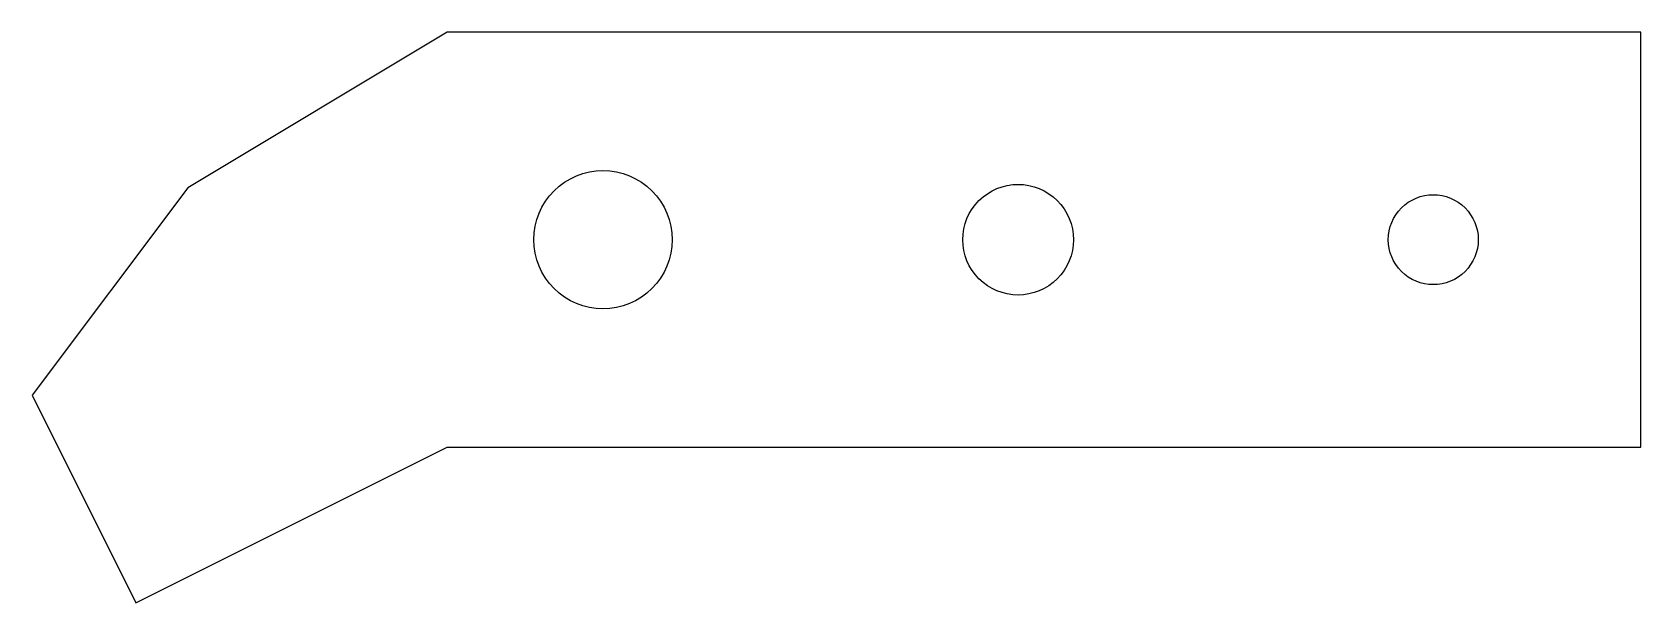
# Model space of a CAD drawing. Header units: millimetres. Extents: x -46.5 to 0, y -10.5 to 6.
import ezdxf

# ---------------------------------------------------------------- set-up
doc = ezdxf.new("R2010")
doc.units = ezdxf.units.MM

msp = doc.modelspace()

# ---------------------------------------------------------------- linework, layer by layer
at = {"layer": '08_grip_finger_R_t6.0'}
for points in [[(-46.5, -4.5), (-43.5, -10.5), (-34.5, -6), (0, -6), (0, 6), (-34.5, 6), (-42, 1.5), (-46.5, -4.5)], [(-28.0096, 0.196), (-28, 0), (-28.0096, -0.196), (-28.0384, -0.3902), (-28.0861, -0.5806), (-28.1522, -0.7654), (-28.2362, -0.9428), (-28.3371, -1.1111), (-28.454, -1.2688), (-28.5858, -1.4142), (-28.7312, -1.546), (-28.8889, -1.6629), (-29.0572, -1.7638), (-29.2346, -1.8478), (-29.4194, -1.9139), (-29.6098, -1.9616), (-29.804, -1.9904), (-30, -2), (-30.196, -1.9904), (-30.3902, -1.9616), (-30.5806, -1.9139), (-30.7654, -1.8478), (-30.9428, -1.7638), (-31.1111, -1.6629), (-31.2688, -1.546), (-31.4142, -1.4142), (-31.546, -1.2688), (-31.6629, -1.1111), (-31.7638, -0.9428), (-31.8478, -0.7654), (-31.9139, -0.5806), (-31.9616, -0.3902), (-31.9904, -0.196), (-32, 0), (-31.9904, 0.196), (-31.9616, 0.3902), (-31.9139, 0.5806), (-31.8478, 0.7654), (-31.7638, 0.9428), (-31.6629, 1.1111), (-31.546, 1.2688), (-31.4142, 1.4142), (-31.2688, 1.546), (-31.1111, 1.6629), (-30.9428, 1.7638), (-30.7654, 1.8478), (-30.5806, 1.9139), (-30.3902, 1.9616), (-30.196, 1.9904), (-30, 2), (-29.804, 1.9904), (-29.6098, 1.9616), (-29.4194, 1.9139), (-29.2346, 1.8478), (-29.0572, 1.7638), (-28.8889, 1.6629), (-28.7312, 1.546), (-28.5858, 1.4142), (-28.454, 1.2688), (-28.3371, 1.1111), (-28.2362, 0.9428), (-28.1522, 0.7654), (-28.0861, 0.5806), (-28.0384, 0.3902), (-28.0096, 0.196)], [(-16.4307, 0.3121), (-16.4077, 0.1568), (-16.4, 0), (-16.4077, -0.1568), (-16.4307, -0.3121), (-16.4689, -0.4645), (-16.5218, -0.6123), (-16.5889, -0.7542), (-16.6696, -0.8889), (-16.7632, -1.015), (-16.8686, -1.1314), (-16.985, -1.2368), (-17.1111, -1.3304), (-17.2458, -1.4111), (-17.3877, -1.4782), (-17.5355, -1.5311), (-17.6879, -1.5693), (-17.8432, -1.5923), (-18, -1.6), (-18.1568, -1.5923), (-18.3121, -1.5693), (-18.4645, -1.5311), (-18.6123, -1.4782), (-18.7542, -1.4111), (-18.8889, -1.3304), (-19.015, -1.2368), (-19.1314, -1.1314), (-19.2368, -1.015), (-19.3304, -0.8889), (-19.4111, -0.7542), (-19.4782, -0.6123), (-19.5311, -0.4645), (-19.5693, -0.3121), (-19.5923, -0.1568), (-19.6, 0), (-19.5923, 0.1568), (-19.5693, 0.3121), (-19.5311, 0.4645), (-19.4782, 0.6123), (-19.4111, 0.7542), (-19.3304, 0.8889), (-19.2368, 1.015), (-19.1314, 1.1314), (-19.015, 1.2368), (-18.8889, 1.3304), (-18.7542, 1.4111), (-18.6123, 1.4782), (-18.4645, 1.5311), (-18.3121, 1.5693), (-18.1568, 1.5923), (-18, 1.6), (-17.8432, 1.5923), (-17.6879, 1.5693), (-17.5355, 1.5311), (-17.3877, 1.4782), (-17.2458, 1.4111), (-17.1111, 1.3304), (-16.985, 1.2368), (-16.8686, 1.1314), (-16.7632, 1.015), (-16.6696, 0.8889), (-16.5889, 0.7542), (-16.5218, 0.6123), (-16.4689, 0.4645), (-16.4307, 0.3121)], [(-4.756, 0.3774), (-4.725, 0.2536), (-4.7063, 0.1274), (-4.7, 0), (-4.7063, -0.1274), (-4.725, -0.2536), (-4.756, -0.3774), (-4.799, -0.4975), (-4.8535, -0.6128), (-4.9191, -0.7222), (-4.9951, -0.8247), (-5.0808, -0.9192), (-5.1753, -1.0049), (-5.2778, -1.0809), (-5.3872, -1.1465), (-5.5025, -1.201), (-5.6226, -1.244), (-5.7464, -1.275), (-5.8726, -1.2937), (-6, -1.3), (-6.1274, -1.2937), (-6.2536, -1.275), (-6.3774, -1.244), (-6.4975, -1.201), (-6.6128, -1.1465), (-6.7222, -1.0809), (-6.8247, -1.0049), (-6.9192, -0.9192), (-7.0049, -0.8247), (-7.0809, -0.7222), (-7.1465, -0.6128), (-7.201, -0.4975), (-7.244, -0.3774), (-7.275, -0.2536), (-7.2937, -0.1274), (-7.3, 0), (-7.2937, 0.1274), (-7.275, 0.2536), (-7.244, 0.3774), (-7.201, 0.4975), (-7.1465, 0.6128), (-7.0809, 0.7222), (-7.0049, 0.8247), (-6.9192, 0.9192), (-6.8247, 1.0049), (-6.7222, 1.0809), (-6.6128, 1.1465), (-6.4975, 1.201), (-6.3774, 1.244), (-6.2536, 1.275), (-6.1274, 1.2937), (-6, 1.3), (-5.8726, 1.2937), (-5.7464, 1.275), (-5.6226, 1.244), (-5.5025, 1.201), (-5.3872, 1.1465), (-5.2778, 1.0809), (-5.1753, 1.0049), (-5.0808, 0.9192), (-4.9951, 0.8247), (-4.9191, 0.7222), (-4.8535, 0.6128), (-4.799, 0.4975), (-4.756, 0.3774)]]:
    msp.add_lwpolyline(points, close=True, dxfattribs=at)

doc.saveas('drawing.dxf')
